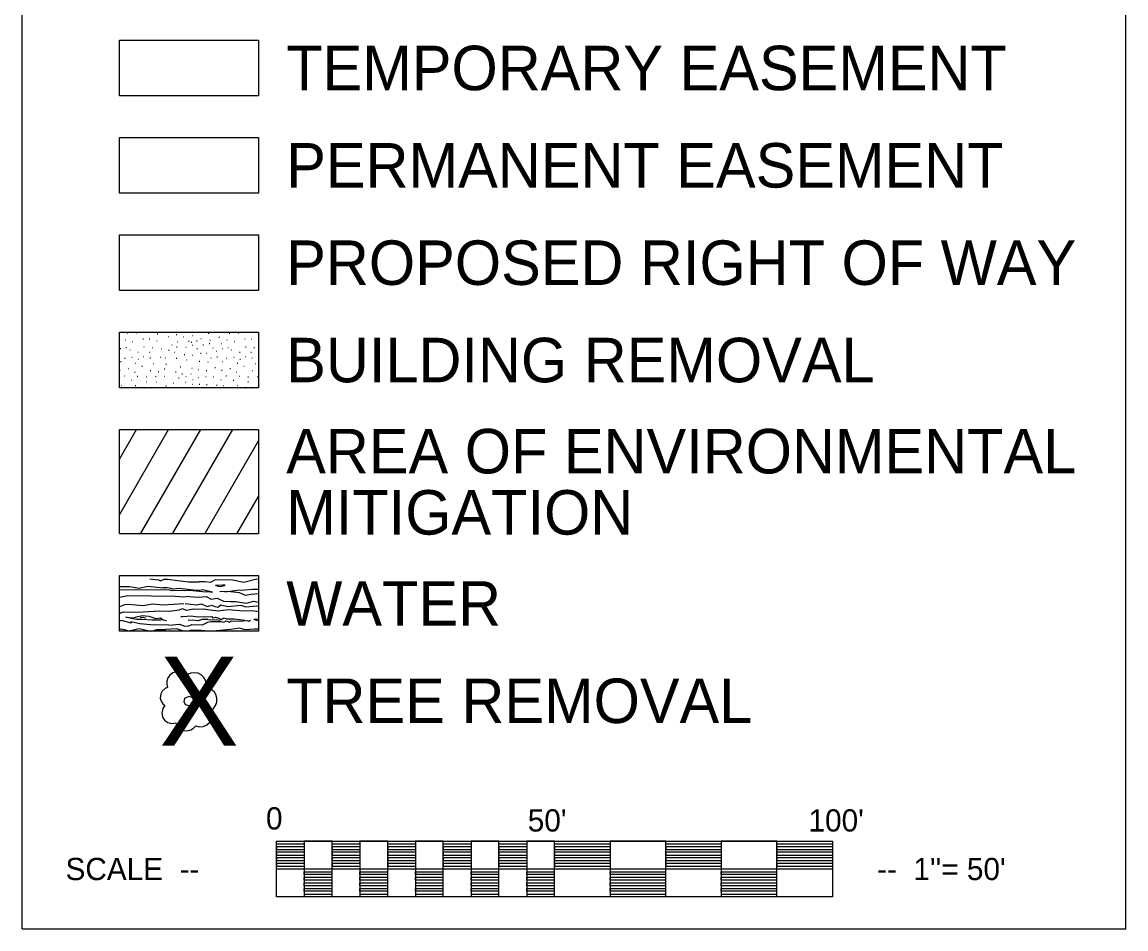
# Model space of a CAD drawing. Extents: x 265913 to 276964, y 269055 to 275269.
# Drawn here: x 266480.4 to 266678.9, y 270257.2 to 270420.2 of the extents above; entities that cross this region are included whole.
import ezdxf

# ---------------------------------------------------------------- set-up
doc = ezdxf.new("R2010")
doc.units = 0
for name, color, linetype in [('Drainage_EX_Plan and Profile Notes', 7, 'Continuous'), ('Level 12', 7, 'Continuous'), ('Level 29', 7, 'Continuous'), ('Level 30', 7, 'Continuous'), ('Level 47', 7, 'Continuous'), ('Topo_EOP', 7, 'Continuous')]:
    doc.layers.add(name, color=color, linetype=linetype)

msp = doc.modelspace()

# ---------------------------------------------------------------- linework, layer by layer
at = {"layer": 'Drainage_EX_Plan and Profile Notes'}
for points in [[(266513.46, 270300.52), (266513.52, 270301.13), (266513.37, 270301.85), (266513.08, 270302.37), (266512.56, 270302.86), (266512.05, 270303.11), (266511.34, 270303.22), (266510.73, 270303.13), (266510.32, 270302.95), (266510.02, 270302.75), (266509.68, 270303.02), (266509.32, 270303.24), (266508.8, 270303.39), (266508.17, 270303.4), (266507.5, 270303.18), (266506.94, 270302.76), (266506.6, 270302.27), (266506.41, 270301.69), (266506.39, 270301.13), (266506.54, 270300.58), (266506.08, 270300.38), (266505.57, 270299.93), (266505.3, 270299.41), (266505.21, 270298.65), (266505.36, 270298.12), (266505.68, 270297.62), (266506.06, 270297.32), (266505.68, 270296.76), (266505.49, 270295.96), (266505.62, 270295.25), (266506.02, 270294.64), (266506.59, 270294.24), (266507.28, 270294.07), (266508.02, 270294.18), (266508.34, 270293.56), (266508.9, 270293.06), (266509.41, 270292.85), (266510.11, 270292.79), (266510.73, 270292.96), (266511.21, 270293.26), (266511.59, 270293.7), (266512.2, 270293.52), (266512.93, 270293.54), (266513.61, 270293.83), (266514.09, 270294.26), (266514.38, 270294.75), (266514.53, 270295.27), (266514.5, 270295.98), (266514.34, 270296.44), (266514.76, 270296.8), (266515.15, 270297.3), (266515.38, 270297.92), (266515.41, 270298.65), (266515.2, 270299.32), (266514.95, 270299.72), (266514.53, 270300.11), (266514.05, 270300.37), (266513.46, 270300.52)], [(266510.39, 270299.02), (266510.98, 270298.77), (266511.23, 270298.21), (266511.02, 270297.53), (266510.39, 270297.27), (266509.76, 270297.42), (266509.49, 270297.96), (266509.61, 270298.63), (266510.39, 270299.02)]]:
    msp.add_lwpolyline(points, dxfattribs=at)
at = {"layer": 'Level 12'}
for points in [[(266497.87, 270416.92), (266522.87, 270416.92), (266522.87, 270406.92), (266497.87, 270406.92)], [(266497.87, 270399.42), (266522.87, 270399.42), (266522.87, 270389.42), (266497.87, 270389.42)], [(266497.87, 270381.92), (266522.87, 270381.92), (266522.87, 270371.92), (266497.87, 270371.92)]]:
    msp.add_lwpolyline(points, close=True, dxfattribs=at)
at = {"layer": 'Level 29'}
msp.add_lwpolyline([(266497.87, 270320.67), (266522.87, 270320.67), (266522.87, 270310.67), (266497.87, 270310.67)], close=True, dxfattribs=at)
at = {"layer": 'Level 30'}
msp.add_lwpolyline([(266497.87, 270346.92), (266522.87, 270346.92), (266522.87, 270328.17), (266497.87, 270328.17)], close=True, dxfattribs=at)
at = {"layer": 'Level 47'}
for p, q in [((266480.37, 270257.17), (266480.37, 270581.92)), ((266678.87, 270257.17), (266678.87, 270581.92)), ((266498.88, 270363.07), (266498.96, 270363.07)), ((266499.31, 270364.28), (266499.39, 270364.28)), ((266500.94, 270364.34), (266501.02, 270364.34)), ((266502.11, 270363.21), (266502.19, 270363.21)), ((266503.24, 270363.21), (266503.32, 270363.21)), ((266504.67, 270364.14), (266504.75, 270364.14)), ((266506.68, 270363.64), (266506.76, 270363.64)), ((266508.09, 270364.03), (266508.17, 270364.03)), ((266509.38, 270363.59), (266509.46, 270363.59)), ((266510.99, 270363.85), (266511.07, 270363.85)), ((266512.52, 270363.31), (266512.6, 270363.31)), ((266513.86, 270364.24), (266513.94, 270364.24)), ((266514.12, 270363.02), (266514.2, 270363.02)), ((266515.77, 270363.52), (266515.85, 270363.52)), ((266517.19, 270363.07), (266517.27, 270363.07)), ((266517.62, 270364.28), (266517.7, 270364.28)), ((266519.25, 270364.34), (266519.33, 270364.34)), ((266520.42, 270363.21), (266520.5, 270363.21)), ((266521.55, 270363.21), (266521.63, 270363.21)), ((266498.03, 270361.52), (266498.11, 270361.52)), ((266499.04, 270361.65), (266499.12, 270361.65)), ((266499.72, 270361.23), (266499.8, 270361.23)), ((266500.2, 270362.75), (266500.28, 270362.75)), ((266502.26, 270361.82), (266502.34, 270361.82)), ((266503.76, 270361.68), (266503.84, 270361.68)), ((266504.58, 270362.87), (266504.66, 270362.87)), ((266505.38, 270361.46), (266505.46, 270361.46)), ((266506.72, 270361.2), (266506.8, 270361.2)), ((266507.27, 270362.14), (266507.35, 270362.14)), ((266508.16, 270361.82), (266508.24, 270361.82)), ((266508.25, 270362.69), (266508.33, 270362.69)), ((266509.8, 270361.73), (266509.88, 270361.73)), ((266510.31, 270362.83), (266510.39, 270362.83)), ((266510.8, 270362.62), (266510.88, 270362.62)), ((266510.94, 270362.08), (266511.02, 270362.08)), ((266511.75, 270362.87), (266511.83, 270362.87)), ((266511.82, 270361.47), (266511.9, 270361.47)), ((266512.9, 270362.13), (266512.98, 270362.13)), ((266514.04, 270362.38), (266514.12, 270362.38)), ((266514.64, 270361.61), (266514.72, 270361.61)), ((266515.26, 270360.99), (266515.34, 270360.99)), ((266516.15, 270362.38), (266516.23, 270362.38)), ((266516.34, 270361.52), (266516.42, 270361.52)), ((266517.35, 270361.65), (266517.43, 270361.65)), ((266518.03, 270361.23), (266518.11, 270361.23)), ((266518.51, 270362.75), (266518.59, 270362.75)), ((266520.57, 270361.82), (266520.65, 270361.82)), ((266522.07, 270361.68), (266522.15, 270361.68)), ((266498.08, 270359.13), (266498.16, 270359.13)), ((266498.81, 270359.75), (266498.89, 270359.75)), ((266500.11, 270359.96), (266500.19, 270359.96)), ((266501.18, 270360.85), (266501.26, 270360.85)), ((266501.23, 270359.58), (266501.31, 270359.58)), ((266502.18, 270360.03), (266502.26, 270360.03)), ((266503.21, 270360.85), (266503.29, 270360.85)), ((266503.36, 270359.81), (266503.44, 270359.81)), ((266505.2, 270359.96), (266505.28, 270359.96)), ((266506.08, 270359.82), (266506.16, 270359.82)), ((266507.77, 270360.82), (266507.85, 270360.82)), ((266508.09, 270359.75), (266508.17, 270359.75)), ((266509.54, 270360.44), (266509.62, 270360.44)), ((266509.85, 270359.46), (266509.93, 270359.46)), ((266510.93, 270360.29), (266511.01, 270360.29)), ((266512.23, 270359.2), (266512.31, 270359.2)), ((266512.47, 270360.63), (266512.55, 270360.63)), ((266513.46, 270360.65), (266513.54, 270360.65)), ((266513.76, 270359.1), (266513.84, 270359.1)), ((266514.3, 270359.75), (266514.38, 270359.75)), ((266515.41, 270359.99), (266515.49, 270359.99)), ((266516.39, 270359.13), (266516.47, 270359.13)), ((266517.12, 270359.75), (266517.2, 270359.75)), ((266518.42, 270359.96), (266518.5, 270359.96)), ((266519.49, 270360.85), (266519.57, 270360.85)), ((266519.54, 270359.58), (266519.62, 270359.58)), ((266520.49, 270360.03), (266520.57, 270360.03)), ((266521.52, 270360.85), (266521.6, 270360.85)), ((266521.67, 270359.81), (266521.75, 270359.81)), ((266497.93, 270357.59), (266498.01, 270357.59)), ((266499.43, 270357.9), (266499.51, 270357.9)), ((266500.61, 270357.24), (266500.69, 270357.24)), ((266500.75, 270358.87), (266500.83, 270358.87)), ((266501.92, 270358.33), (266502, 270358.33)), ((266503.43, 270357.52), (266503.51, 270357.52)), ((266504.01, 270358.79), (266504.09, 270358.79)), ((266504.86, 270357.35), (266504.94, 270357.35)), ((266505.94, 270357.84), (266506.02, 270357.84)), ((266506.23, 270358.68), (266506.31, 270358.68)), ((266507.97, 270357.31), (266508.05, 270357.31)), ((266508.82, 270358.17), (266508.9, 270358.17)), ((266510.87, 270357.97), (266510.95, 270357.97)), ((266512.03, 270357.69), (266512.11, 270357.69)), ((266513.49, 270357.52), (266513.57, 270357.52)), ((266515.05, 270358.1), (266515.13, 270358.1)), ((266516.24, 270357.59), (266516.32, 270357.59)), ((266517.74, 270357.9), (266517.82, 270357.9)), ((266518.92, 270357.24), (266519, 270357.24)), ((266519.06, 270358.87), (266519.14, 270358.87)), ((266520.23, 270358.33), (266520.31, 270358.33)), ((266521.74, 270357.52), (266521.82, 270357.52)), ((266522.32, 270358.79), (266522.4, 270358.79)), ((266498.72, 270356.61), (266498.8, 270356.61)), ((266500.04, 270355.8), (266500.12, 270355.8)), ((266501.08, 270356.52), (266501.16, 270356.52)), ((266502.67, 270356.42), (266502.75, 270356.42)), ((266502.67, 270355.53), (266502.75, 270355.53)), ((266504.38, 270356.45), (266504.46, 270356.45)), ((266504.53, 270355.52), (266504.61, 270355.52)), ((266505.98, 270356.55), (266506.06, 270356.55)), ((266507.54, 270355.28), (266507.62, 270355.28)), ((266508.51, 270356.25), (266508.59, 270356.25)), ((266509.12, 270356.93), (266509.2, 270356.93)), ((266509.74, 270355.47), (266509.82, 270355.47)), ((266509.81, 270356.45), (266509.89, 270356.45)), ((266510.72, 270356.97), (266510.8, 270356.97)), ((266510.99, 270355.08), (266511.07, 270355.08)), ((266511.08, 270355.94), (266511.16, 270355.94)), ((266512.01, 270356.26), (266512.09, 270356.26)), ((266512.23, 270355.08), (266512.31, 270355.08)), ((266513.4, 270356.45), (266513.48, 270356.45)), ((266513.56, 270355.04), (266513.64, 270355.04)), ((266514.76, 270356.42), (266514.84, 270356.42)), ((266516.08, 270355.9), (266516.16, 270355.9)), ((266517.03, 270356.61), (266517.11, 270356.61)), ((266518.35, 270355.8), (266518.43, 270355.8)), ((266519.39, 270356.52), (266519.47, 270356.52)), ((266520.98, 270356.42), (266521.06, 270356.42)), ((266520.98, 270355.53), (266521.06, 270355.53)), ((266522.69, 270356.45), (266522.77, 270356.45)), ((266498.19, 270354.85), (266498.27, 270354.85)), ((266500.73, 270354.87), (266500.81, 270354.87)), ((266502.26, 270354.42), (266502.34, 270354.42)), ((266503.38, 270354.45), (266503.46, 270354.45)), ((266506.24, 270354.8), (266506.32, 270354.8)), ((266510.36, 270354.46), (266510.44, 270354.46)), ((266515.35, 270354.9), (266515.43, 270354.9)), ((266516.5, 270354.85), (266516.58, 270354.85)), ((266519.04, 270354.87), (266519.12, 270354.87)), ((266520.57, 270354.42), (266520.65, 270354.42)), ((266521.69, 270354.45), (266521.77, 270354.45)), ((266497.87, 270341.59), (266500.94, 270346.92)), ((266497.87, 270331.59), (266506.72, 270346.92)), ((266501.67, 270328.17), (266512.49, 270346.92)), ((266507.44, 270328.17), (266518.26, 270346.92)), ((266513.21, 270328.17), (266522.87, 270344.89)), ((266518.99, 270328.17), (266522.87, 270334.89)), ((266480.37, 270257.17), (266678.87, 270257.17))]:
    msp.add_line(p, q, dxfattribs=at)
for points in [[(266497.87, 270416.92), (266522.87, 270416.92), (266522.87, 270406.92), (266497.87, 270406.92)], [(266497.87, 270399.42), (266522.87, 270399.42), (266522.87, 270389.42), (266497.87, 270389.42)], [(266497.87, 270381.92), (266522.87, 270381.92), (266522.87, 270371.92), (266497.87, 270371.92)], [(266497.87, 270364.42), (266522.87, 270364.42), (266522.87, 270354.42), (266497.87, 270354.42)]]:
    msp.add_lwpolyline(points, close=True, dxfattribs=at)
for points in [[(266499.48, 270320.62), (266497.87, 270320.6)], [(266503.35, 270320.12), (266504.92, 270319.91), (266505.26, 270319.75), (266505.89, 270320.01), (266506.52, 270320.06), (266508.39, 270319.82), (266510.28, 270319.56), (266512.2, 270319.55)], [(266508.23, 270320.67), (266508.51, 270320.64), (266508.82, 270320.67)], [(266522.87, 270319.97), (266522.57, 270320.02), (266520.26, 270319.46), (266518.19, 270319.85), (266515.07, 270319.91), (266514.25, 270319.43), (266513.21, 270319.53), (266512.2, 270319.55)], [(266497.87, 270318.72), (266499.67, 270318.72), (266501.45, 270318.41), (266502.93, 270318.75), (266505.71, 270318.45)], [(266506.18, 270318.12), (266497.87, 270318.04)], [(266511.17, 270318.08), (266508.67, 270318.35), (266507.45, 270318.22), (266507.11, 270318.38), (266506.47, 270318.5), (266505.71, 270318.45)], [(266511.09, 270317.97), (266509.51, 270317.93), (266508.44, 270318.02), (266507.38, 270317.94), (266506.94, 270318.08), (266506.18, 270318.12)], [(266511.09, 270317.97), (266512.83, 270317.8), (266513.27, 270317.74), (266513.75, 270317.84), (266514.6, 270317.68), (266512.84, 270318.1), (266512.28, 270318), (266511.17, 270318.08)], [(266516.86, 270318.96), (266516.38, 270318.98), (266515.17, 270318.88), (266516, 270318.71), (266516.81, 270318.88)], [(266522.87, 270317.38), (266522.86, 270317.38), (266521.56, 270317.3), (266520.52, 270317.09), (266519.48, 270317.57), (266517.3, 270317.79), (266515.9, 270317.77)], [(266516.84, 270317.73), (266519.06, 270318.05), (266520.41, 270318.1), (266521.81, 270318.24), (266522.87, 270318.22)], [(266507.87, 270316.93), (266499.4, 270317.05), (266497.87, 270316.75)], [(266509.45, 270315.62), (266505.72, 270315.36), (266503.82, 270315.51), (266502.1, 270315.21), (266499.55, 270315.5), (266498.8, 270315.41), (266497.87, 270315.07)], [(266510.34, 270316.9), (266509.43, 270316.79), (266507.87, 270316.93)], [(266509.71, 270315.64), (266511.71, 270315.41), (266512.59, 270315.59), (266513.71, 270315.12), (266514.51, 270315.38), (266515.03, 270315.14), (266515.56, 270315.01), (266516.1, 270315.39), (266517.36, 270315.13), (266519.72, 270315.35), (266520.63, 270315.08), (266522.58, 270315.21), (266522.87, 270315.16)], [(266510.34, 270316.9), (266512.01, 270316.82), (266513.5, 270316.89), (266514.35, 270316.43), (266515.43, 270316.6), (266516.57, 270316.06), (266517.82, 270315.99), (266518.75, 270316.03), (266520.72, 270315.7), (266522, 270316.05), (266522.87, 270315.92)], [(266497.87, 270313.88), (266498.54, 270314.16), (266500.34, 270314.08), (266502.16, 270314.19), (266505.09, 270314.37), (266506.82, 270314.28), (266508.67, 270314.51)], [(266505.36, 270312.69), (266503.77, 270312.68), (266501.92, 270312.79), (266500.95, 270312.78), (266500.29, 270312.93), (266499.03, 270313.19), (266500.34, 270313.08), (266501.18, 270313.31), (266502.02, 270313.53), (266503.15, 270313.36), (266504.4, 270312.99), (266505.23, 270313.09), (266505.73, 270312.73), (266506.34, 270312.62)], [(266511.14, 270314.65), (266509.99, 270314.43), (266509.23, 270314.72), (266508.67, 270314.51)], [(266513.12, 270313.26), (266511.9, 270313.22), (266510.77, 270313.38), (266509.29, 270313.24), (266508.9, 270313.26)], [(266511.14, 270314.65), (266513.02, 270314.73), (266514.19, 270314.54), (266515.64, 270314.34), (266517.4, 270314.6), (266520.18, 270314.34), (266521.8, 270314.39), (266522.87, 270314.23)], [(266506.73, 270311.74), (266503.45, 270311.84), (266501.56, 270311.98), (266499.91, 270312.38), (266500.01, 270312.13), (266498.27, 270312.6), (266497.87, 270312.48)], [(266502.64, 270313.03), (266501.96, 270313.14), (266501.58, 270313.09)], [(266506.73, 270311.74), (266508.66, 270311.94), (266509.63, 270311.56), (266510.36, 270311.62), (266510.91, 270311.91), (266512.79, 270311.85), (266513.78, 270312.28), (266514.34, 270312.4)], [(266513.79, 270312.79), (266512.74, 270312.76), (266512.05, 270312.55), (266511.02, 270312.65), (266510.22, 270312.59)], [(266513.12, 270313.26), (266514.51, 270313.32), (266514.66, 270313.09), (266515.12, 270313.22), (266515.75, 270313.02), (266516.18, 270312.8), (266516.48, 270312.96), (266516.73, 270313.07), (266517.11, 270312.89), (266517.74, 270312.9), (266518.53, 270312.92), (266520.4, 270312.68)], [(266513.79, 270312.79), (266514.97, 270312.75), (266515.29, 270312.81), (266515.99, 270312.65)], [(266514.34, 270312.4), (266516.16, 270312.45), (266516.65, 270312.31), (266517.04, 270312.53), (266517.68, 270312.29), (266517.95, 270312.55), (266519.37, 270312.5), (266520.82, 270312.63), (266521.13, 270312.49), (266521.47, 270312.66)], [(266522.87, 270312.83), (266522.04, 270312.76), (266522.87, 270312.59)], [(266497.87, 270311.01), (266498.26, 270311.11), (266499.59, 270310.74), (266501.4, 270311.16), (266503.53, 270310.67)], [(266503.72, 270310.67), (266504.58, 270310.99), (266506.19, 270310.98)], [(266509.45, 270310.67), (266508.15, 270311.11), (266506.19, 270310.98)], [(266513.86, 270310.67), (266512.04, 270310.87), (266510.55, 270310.8), (266510.22, 270310.67)], [(266516.51, 270310.88), (266514.67, 270310.67)], [(266522.87, 270311.07), (266522.17, 270311.07), (266520.46, 270310.95), (266519.46, 270311.2), (266517.88, 270310.96), (266516.51, 270310.88)]]:
    msp.add_lwpolyline(points, dxfattribs=at)
at = {"layer": 'Topo_EOP'}
for points in [[(266526.11, 270262.94), (266526.11, 270272.94), (266626.11, 270272.94), (266626.11, 270262.94), (266526.11, 270262.94), (266526.11, 270267.94), (266626.11, 270267.94), (266626.11, 270262.94), (266616.11, 270262.94), (266616.11, 270272.94), (266606.11, 270272.94), (266606.11, 270262.94), (266596.11, 270262.94), (266596.11, 270272.94), (266586.11, 270272.94), (266586.11, 270262.94), (266576.11, 270262.94), (266576.11, 270272.94), (266571.11, 270272.94), (266571.11, 270262.94), (266566.11, 270262.94), (266566.11, 270272.94), (266561.11, 270272.94), (266561.11, 270262.94), (266556.11, 270262.94), (266556.11, 270272.94), (266551.11, 270272.94), (266551.11, 270262.94), (266546.11, 270262.94), (266546.11, 270272.94), (266541.11, 270272.94), (266541.11, 270262.94), (266536.11, 270262.94), (266536.11, 270272.94), (266531.11, 270272.94), (266531.11, 270262.94)], [(266526.11, 270267.94), (266526.11, 270272.44), (266531.11, 270272.44), (266531.11, 270271.94), (266526.11, 270271.94), (266526.11, 270271.44), (266531.11, 270271.44), (266531.11, 270270.94), (266526.11, 270270.94), (266526.11, 270270.44), (266531.11, 270270.44), (266531.11, 270269.94), (266526.11, 270269.94), (266526.11, 270269.44), (266531.11, 270269.44), (266531.11, 270268.94), (266526.11, 270268.94), (266526.11, 270268.44), (266531.11, 270268.44), (266531.11, 270263.44), (266536.11, 270263.44), (266536.11, 270263.94), (266531.11, 270263.94), (266531.11, 270264.44), (266536.11, 270264.44), (266536.11, 270264.94), (266531.11, 270264.94), (266531.11, 270265.44), (266536.11, 270265.44), (266536.11, 270265.94), (266531.11, 270265.94), (266531.11, 270266.44), (266536.11, 270266.44), (266536.11, 270266.94), (266531.11, 270266.94), (266531.11, 270267.44), (266536.11, 270267.44), (266536.11, 270272.44), (266541.11, 270272.44), (266541.11, 270271.94), (266536.11, 270271.94), (266536.11, 270271.44), (266541.11, 270271.44), (266541.11, 270270.94), (266536.11, 270270.94), (266536.11, 270270.44), (266541.11, 270270.44), (266541.11, 270269.94), (266536.11, 270269.94), (266536.11, 270269.44), (266541.11, 270269.44), (266541.11, 270268.94), (266536.11, 270268.94), (266536.11, 270268.44), (266541.11, 270268.44), (266541.11, 270263.44), (266546.11, 270263.44), (266546.11, 270263.94), (266541.11, 270263.94), (266541.11, 270264.44), (266546.11, 270264.44), (266546.11, 270264.94), (266541.11, 270264.94), (266541.11, 270265.44), (266546.11, 270265.44), (266546.11, 270265.94), (266541.11, 270265.94), (266541.11, 270266.44), (266546.11, 270266.44), (266546.11, 270266.94), (266541.11, 270266.94), (266541.11, 270267.44), (266546.11, 270267.44), (266546.11, 270272.44), (266551.11, 270272.44), (266551.11, 270271.94), (266546.11, 270271.94), (266546.11, 270271.44), (266551.11, 270271.44), (266551.11, 270270.94), (266546.11, 270270.94), (266546.11, 270270.44), (266551.11, 270270.44), (266551.11, 270269.94), (266546.11, 270269.94), (266546.11, 270269.44), (266551.11, 270269.44), (266551.11, 270268.94), (266546.11, 270268.94), (266546.11, 270268.44), (266551.11, 270268.44), (266551.11, 270263.44), (266556.11, 270263.44), (266556.11, 270263.94), (266551.11, 270263.94), (266551.11, 270264.44), (266556.11, 270264.44), (266556.11, 270264.94), (266551.11, 270264.94)], [(266551.11, 270265.44), (266556.11, 270265.44), (266556.11, 270265.94), (266551.11, 270265.94), (266551.11, 270266.44), (266556.11, 270266.44), (266556.11, 270266.94), (266551.11, 270266.94), (266551.11, 270267.44), (266556.11, 270267.44), (266556.11, 270272.44), (266561.11, 270272.44), (266561.11, 270271.94), (266556.11, 270271.94), (266556.11, 270271.44), (266561.11, 270271.44), (266561.11, 270270.94), (266556.11, 270270.94), (266556.11, 270270.44), (266561.11, 270270.44), (266561.11, 270269.94), (266556.11, 270269.94), (266556.11, 270269.44), (266561.11, 270269.44), (266561.11, 270268.94), (266556.11, 270268.94), (266556.11, 270268.44), (266561.11, 270268.44), (266561.11, 270263.44), (266566.11, 270263.44), (266566.11, 270263.94), (266561.11, 270263.94), (266561.11, 270264.44), (266566.11, 270264.44), (266566.11, 270264.94), (266561.11, 270264.94), (266561.11, 270265.44), (266566.11, 270265.44), (266566.11, 270265.94), (266561.11, 270265.94), (266561.11, 270266.44), (266566.11, 270266.44), (266566.11, 270266.94), (266561.11, 270266.94), (266561.11, 270267.44), (266566.11, 270267.44), (266566.11, 270272.44), (266571.11, 270272.44), (266571.11, 270271.94), (266566.11, 270271.94), (266566.11, 270271.44), (266571.11, 270271.44), (266571.11, 270270.94), (266566.11, 270270.94), (266566.11, 270270.44), (266571.11, 270270.44), (266571.11, 270269.94), (266566.11, 270269.94), (266566.11, 270269.44), (266571.11, 270269.44), (266571.11, 270268.94), (266566.11, 270268.94), (266566.11, 270268.44), (266571.11, 270268.44), (266571.11, 270263.44), (266576.11, 270263.44), (266576.11, 270263.94), (266571.11, 270263.94), (266571.11, 270264.44), (266576.11, 270264.44), (266576.11, 270264.94), (266571.11, 270264.94), (266571.11, 270265.44), (266576.11, 270265.44), (266576.11, 270265.94), (266571.11, 270265.94), (266571.11, 270266.44), (266576.11, 270266.44), (266576.11, 270266.94), (266571.11, 270266.94), (266571.11, 270267.44), (266576.11, 270267.44)], [(266576.11, 270272.44), (266586.11, 270272.44), (266586.11, 270271.94), (266576.11, 270271.94), (266576.11, 270271.44), (266586.11, 270271.44), (266586.11, 270270.94), (266576.11, 270270.94), (266576.11, 270270.44), (266586.11, 270270.44), (266586.11, 270269.94), (266576.11, 270269.94), (266576.11, 270269.44), (266586.11, 270269.44), (266586.11, 270268.94), (266576.11, 270268.94), (266576.11, 270268.44), (266586.11, 270268.44), (266586.11, 270263.44), (266596.11, 270263.44), (266596.11, 270263.94), (266586.11, 270263.94), (266586.11, 270264.44), (266596.11, 270264.44), (266596.11, 270264.94), (266586.11, 270264.94), (266586.11, 270265.44), (266596.11, 270265.44), (266596.11, 270265.94), (266586.11, 270265.94), (266586.11, 270266.44), (266596.11, 270266.44), (266596.11, 270266.94), (266586.11, 270266.94), (266586.11, 270267.44), (266596.11, 270267.44), (266596.11, 270272.44), (266606.11, 270272.44), (266606.11, 270271.94), (266596.11, 270271.94), (266596.11, 270271.44), (266606.11, 270271.44), (266606.11, 270270.94), (266596.11, 270270.94), (266596.11, 270270.44), (266606.11, 270270.44), (266606.11, 270269.94), (266596.11, 270269.94), (266596.11, 270269.44), (266606.11, 270269.44), (266606.11, 270268.94), (266596.11, 270268.94), (266596.11, 270268.44), (266606.11, 270268.44), (266606.11, 270263.44), (266616.11, 270263.44), (266616.11, 270263.94), (266606.11, 270263.94), (266606.11, 270264.44), (266616.11, 270264.44), (266616.11, 270264.94), (266606.11, 270264.94), (266606.11, 270265.44), (266616.11, 270265.44), (266616.11, 270265.94), (266606.11, 270265.94), (266606.11, 270266.44), (266616.11, 270266.44), (266616.11, 270266.94), (266606.11, 270266.94), (266606.11, 270267.44), (266616.11, 270267.44), (266616.11, 270272.44), (266626.11, 270272.44), (266626.11, 270271.94), (266616.11, 270271.94), (266616.11, 270271.44), (266626.11, 270271.44), (266626.11, 270270.94), (266616.11, 270270.94), (266616.11, 270270.44), (266626.11, 270270.44), (266626.11, 270269.94), (266616.11, 270269.94), (266616.11, 270269.44), (266626.11, 270269.44), (266626.11, 270268.94), (266616.11, 270268.94), (266616.11, 270268.44), (266626.11, 270268.44)]]:
    msp.add_lwpolyline(points, dxfattribs=at)

# ---------------------------------------------------------------- texts
at = {"layer": 'Level 47'}
for s, height, p in [('TEMPORARY EASEMENT', 8, (266527.87, 270407.92)), ('PERMANENT EASEMENT', 8, (266527.87, 270390.42)), ('PROPOSED RIGHT OF WAY', 8, (266527.87, 270372.92)), ('BUILDING REMOVAL', 8, (266527.87, 270355.42)), ('AREA OF ENVIRONMENTAL', 8, (266527.87, 270339.04)), ('MITIGATION', 8, (266527.87, 270328.04)), ('WATER', 8, (266527.87, 270311.67)), ('X', 16, (266505.05, 270290.13)), ('TREE REMOVAL', 8, (266527.87, 270294.17)), ('0', 4, (266524.23, 270275.04)), ("50'", 4, (266571.3, 270274.67)), ("100'", 4, (266621.79, 270274.67)), ('SCALE  --', 4, (266488.18, 270265.94)), ("--  1''= 50'", 4, (266634.11, 270265.94))]:
    msp.add_text(s, height=height, dxfattribs=at).set_placement(p)

doc.saveas('drawing.dxf')
